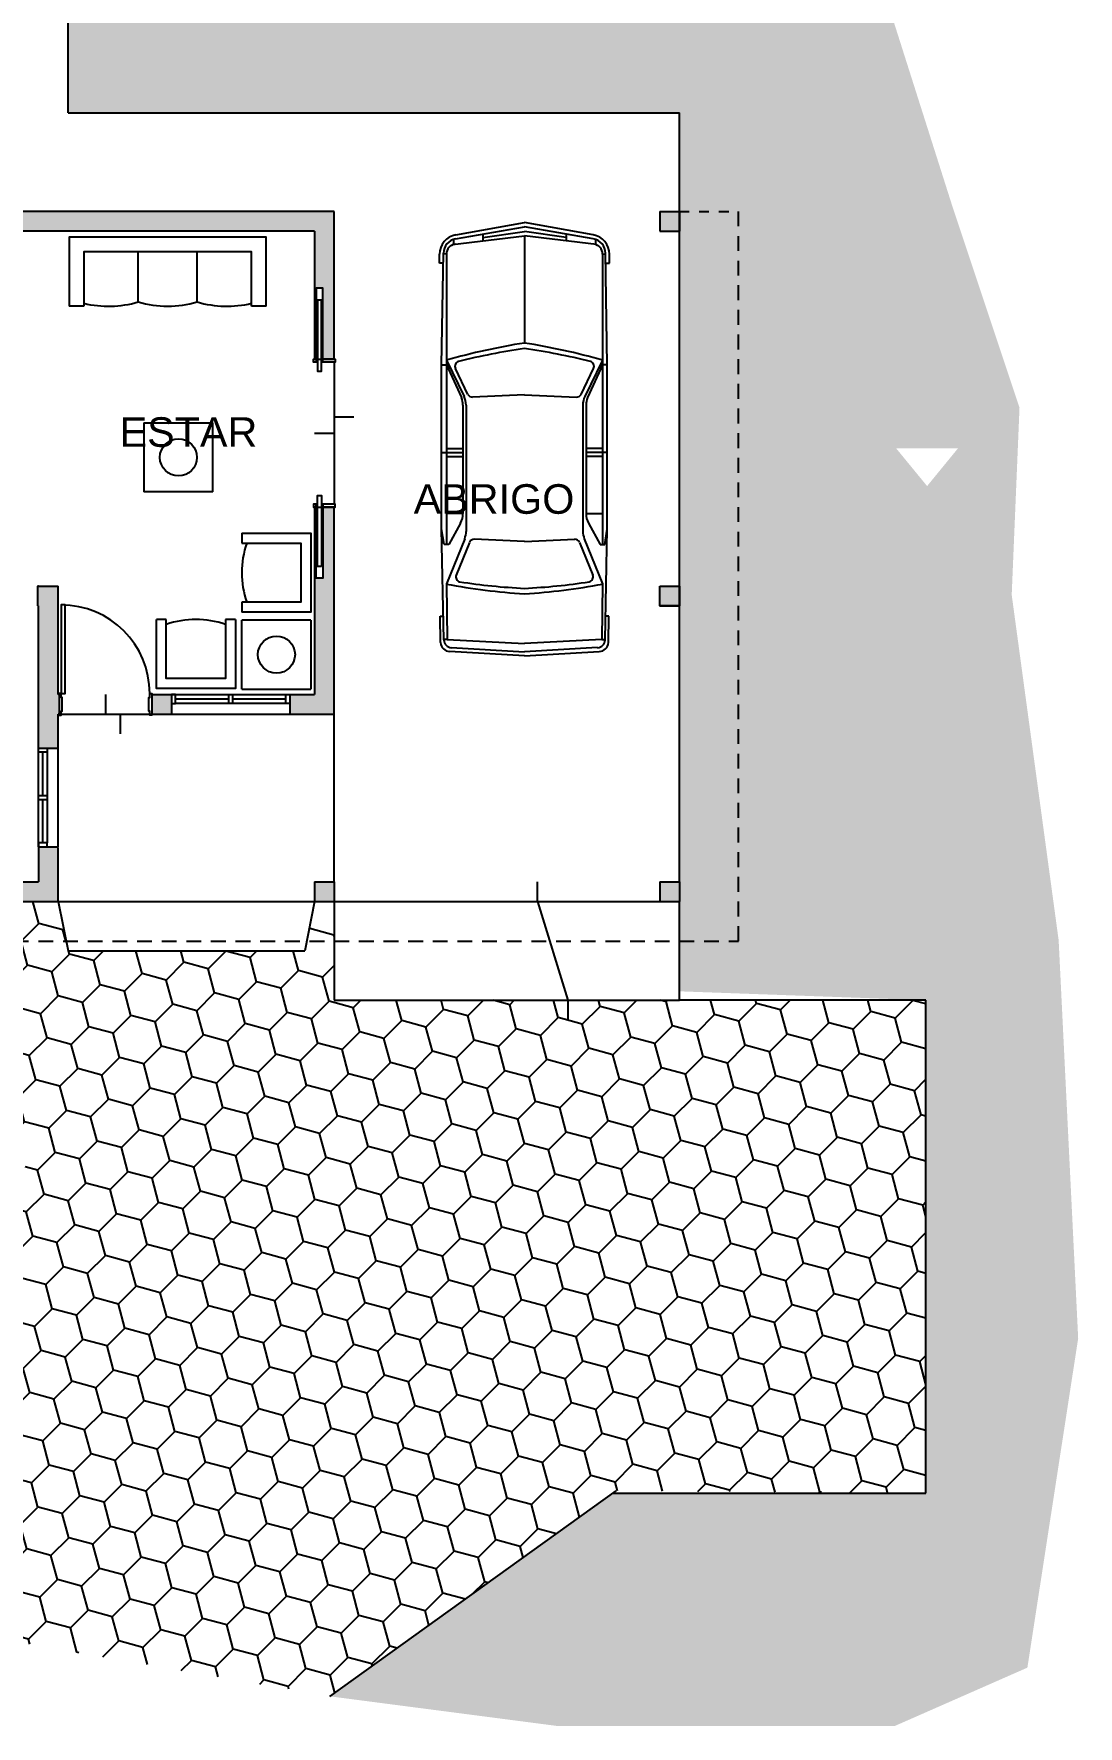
# Model space of a CAD drawing. Extents: x 418.1 to 443.1, y 239.5 to 266.2.
# Drawn here: x 430.5 to 441.09, y 239.49 to 256.66 of the extents above; entities that cross this region are included whole.
import ezdxf

# ---------------------------------------------------------------- set-up
doc = ezdxf.new("R2010")
doc.units = 0
doc.header["$LTSCALE"] = 0.6
doc.linetypes.add('HIDDEN', pattern=[0.375, 0.25, -0.125])
doc.layers.get('0').update_dxf_attribs({"linetype": 'CONTINUOUS'})
for name, color, linetype in [('GRISADOMURO', 142, 'CONTINUOUS'), ('PUNTA005', 151, 'CONTINUOUS'), ('PUNTA01', 150, 'CONTINUOUS'), ('PUNTA02', 4, 'CONTINUOUS'), ('PUNTA035', 96, 'CONTINUOUS'), ('PUNTA04', 3, 'CONTINUOUS'), ('TEXTO02', 41, 'CONTINUOUS')]:
    doc.layers.add(name, color=color, linetype=linetype)
doc.styles.get("Standard").update_dxf_attribs({"font": 'arial.ttf'})

# ---------------------------------------------------------------- blocks, each defined once
blk = doc.blocks.new('MHPLS508')
for p, q in [((-0.7, 0), (-0.7, -0.7)), ((-0.7, 0), (0, 0)), ((0, -0.7), (0, 0)), ((0, -0.7), (-0.7, -0.7))]:
    blk.add_line(p, q)
blk.add_circle((-0.35, -0.35), 0.188)
blk = doc.blocks.new('MHPLS514')
for p, q in [((-0.3, -0.65), (-0.3, -0.1)), ((-0.4, -0.7), (-0.3, -0.7)), ((0.3, -0.7), (0.4, -0.7))]:
    blk.add_line(p, q)
for points in [[(-0.4, -0.7), (-0.4, 0), (0.4, 0), (0.4, -0.7)], [(-0.3, -0.7), (-0.3, -0.1), (0.3, -0.1), (0.3, -0.7)]]:
    blk.add_lwpolyline(points)
blk.add_arc((0, 0.225), 0.925, 251.0754, 288.9246)
blk = doc.blocks.new('MHPLS515')
for p, q in [((-0.3, -0.657), (-0.3, -0.15)), ((0.3, -0.657), (0.3, -0.15)), ((-0.85, -0.7), (-1, -0.7)), ((1, -0.7), (0.85, -0.7))]:
    blk.add_line(p, q)
for points in [[(1, -0.7), (1, 0), (-1, 0), (-1, -0.7)], [(0.85, -0.7), (0.85, -0.15), (-0.85, -0.15), (-0.85, -0.7)]]:
    blk.add_lwpolyline(points)
for centre, start, end in [((-0.6, 0.358), 256.338, 286.4652), ((0, 0.358), 253.5348, 286.4652), ((0.6, 0.358), 253.5348, 283.662)]:
    blk.add_arc(centre, 1.058, start, end)
blk = doc.blocks.new('AUPLS502')
for p, q in [((-1.918, 0.861), (-2.01, 0.861)), ((-1.918, 0.824), (-1.918, 0.861)), ((-2.208, 0.697), (-2.333, 0)), ((-2.166, 0.698), (-2.289, 0)), ((-2.108, 0.731), (-2.197, 0)), ((-2.162, 0.72), (-2.109, 0.72)), ((-0.887, 0.84), (-2.021, 0.822)), ((-2.012, 0.792), (-2.013, 0.822)), ((-2.012, 0.792), (0.935, 0.792)), ((-0.935, 0.792), (-0.569, 0.612)), ((0.777, 0.84), (-0.887, 0.84)), ((-0.887, 0.84), (-0.887, 0.792)), ((-0.887, 0.792), (-0.557, 0.64)), ((-0.589, 0.574), (-0.853, 0.7)), ((-0.04, 0.792), (-0.04, 0.624)), ((0, 0.84), (0, 0.624)), ((0.04, 0.792), (0.04, 0.624)), ((0.62, 0.624), (0.62, 0.792)), ((0.716, 0.648), (0.935, 0.768)), ((1.901, 0.817), (0.777, 0.84)), ((0.935, 0.816), (0.777, 0.84)), ((0.875, 0.606), (1.334, 0.792)), ((0.912, 0.557), (1.244, 0.692)), ((0.935, 0.768), (0.935, 0.816)), ((1.334, 0.792), (1.896, 0.783)), ((1.66, 0.856), (1.66, 0.823)), ((1.929, 0.853), (1.66, 0.856)), ((1.896, 0.783), (1.897, 0.817)), ((1.896, 0.783), (1.938, 0)), ((1.979, 0.742), (2.022, 0)), ((2.062, 0), (2.019, 0.759)), ((-0.583, 0), (-0.561, 0.527)), ((-0.481, 0.592), (0.8, 0.592)), ((-0.478, 0.624), (0.62, 0.624)), ((-2.181, 0.422), (-2.24, 0)), ((-2.214, 0.424), (-2.146, 0.424)), ((0.903, 0), (0.881, 0.509)), ((-2.197, 0), (-1.11, 0)), ((-2.208, -0.697), (-2.333, 0)), ((-2.166, -0.698), (-2.289, 0)), ((-2.181, -0.422), (-2.24, 0)), ((-2.108, -0.731), (-2.197, 0)), ((-0.583, 0), (-0.561, -0.527)), ((0.903, 0), (0.881, -0.509)), ((1.896, -0.783), (1.938, 0)), ((1.979, -0.742), (2.022, 0)), ((2.062, 0), (2.019, -0.759)), ((-2.214, -0.424), (-2.146, -0.424)), ((-0.935, -0.792), (-0.569, -0.612)), ((-0.887, -0.792), (-0.557, -0.64)), ((-0.589, -0.574), (-0.853, -0.7)), ((-0.481, -0.592), (0.8, -0.592)), ((-0.478, -0.624), (0.62, -0.624)), ((-0.04, -0.792), (-0.04, -0.624)), ((0, -0.84), (0, -0.624)), ((0.04, -0.792), (0.04, -0.624)), ((0.62, -0.624), (0.62, -0.792)), ((0.716, -0.648), (0.935, -0.768)), ((0.875, -0.606), (1.334, -0.792)), ((0.912, -0.557), (1.244, -0.692)), ((-2.162, -0.72), (-2.109, -0.72)), ((-0.887, -0.84), (-2.021, -0.822)), ((-2.012, -0.792), (-2.013, -0.822)), ((-2.012, -0.792), (0.935, -0.792)), ((-1.918, -0.824), (-1.918, -0.861)), ((-0.887, -0.84), (-0.887, -0.792)), ((0.777, -0.84), (-0.887, -0.84)), ((0.935, -0.816), (0.777, -0.84)), ((1.901, -0.817), (0.777, -0.84)), ((0.935, -0.768), (0.935, -0.816)), ((1.334, -0.792), (1.896, -0.783)), ((1.66, -0.856), (1.66, -0.823)), ((1.929, -0.853), (1.66, -0.856)), ((1.896, -0.783), (1.897, -0.817)), ((-1.918, -0.861), (-2.01, -0.861))]:
    blk.add_line(p, q)
for centre, radius, start, end in [((-2.011, 0.661), 0.2, 89.6059, 169.7934), ((-2.018, 0.672), 0.15, 90.8772, 169.9992), ((-2.012, 0.692), 0.1, 90, 173.024), ((5.513, -1.046), 6.705, 164.0955, 171.0276), ((-0.874, 0.655), 0.05, 64.4236, 163.8009), ((1.263, 0.646), 0.05, 13.1488, 112.1811), ((-5.048, -0.408), 6.494, 3.6062, 10.6501), ((1.9, 0.737), 0.08, 3.2191, 89.3245), ((1.919, 0.753), 0.1, 3.1608, 84.5613), ((5.542, -0.95), 6.664, 165.9376, 171.8019), ((-0.611, 0.529), 0.05, 357.5478, 64.4236), ((-0.481, 0.792), 0.2, 243.8694, 270), ((-0.478, 0.824), 0.2, 246.7861, 270), ((0.62, 0.824), 0.2, 270, 298.6282), ((0.8, 0.792), 0.2, 270, 291.9752), ((0.93, 0.511), 0.05, 112.1811, 182.5243), ((-5.098, -0.32), 6.484, 2.8274, 8.6702), ((5.513, 1.046), 6.705, 188.9724, 195.9045), ((5.542, 0.95), 6.664, 188.1981, 194.0624), ((-5.098, 0.32), 6.484, 351.3298, 357.1726), ((-5.048, 0.408), 6.494, 349.3499, 356.3938), ((0.93, -0.511), 0.05, 177.4757, 247.8189), ((-0.874, -0.655), 0.05, 196.1991, 295.5764), ((-0.611, -0.529), 0.05, 295.5764, 2.4522), ((-0.481, -0.792), 0.2, 90, 116.1306), ((-0.478, -0.824), 0.2, 90, 113.2139), ((0.62, -0.824), 0.2, 61.3718, 90), ((0.8, -0.792), 0.2, 68.0248, 90), ((1.263, -0.646), 0.05, 247.8189, 346.8512), ((-2.011, -0.661), 0.2, 190.2066, 270.3941), ((-2.018, -0.672), 0.15, 190.0008, 269.1228), ((-2.012, -0.692), 0.1, 186.976, 270), ((1.9, -0.737), 0.08, 270.6755, 356.7809), ((1.919, -0.753), 0.1, 275.4387, 356.8392)]:
    blk.add_arc(centre, radius, start, end)

msp = doc.modelspace()

# ---------------------------------------------------------------- hatches: boundary and pattern name
at = {"layer": 'GRISADOMURO', "linetype": 'Continuous', "ltscale": 0.07}
h = msp.add_hatch(color=256, dxfattribs=at)
h.paths.add_polyline_path([(437.05, 254.857), (436.85, 254.857), (436.85, 254.657), (437.05, 254.657)])
h.paths.add_polyline_path([(437.05, 251.057), (436.85, 251.057), (436.85, 250.857), (437.05, 250.857)])
h.paths.add_polyline_path([(428.85, 256.757), (424.85, 256.757), (424.85, 257.407), (424.65, 257.407), (424.65, 257.397), (424.65, 256.757), (424.65, 255.907), (424.85, 255.907), (424.85, 256.557), (428.85, 256.557)])
msp.add_hatch(color=256, dxfattribs=at).paths.add_polyline_path([(433.55, 254.857), (429.85, 254.857), (429.85, 257.407), (429.65, 257.407), (429.65, 254.657), (429.65, 252.892), (429.765, 252.892), (429.765, 253.592), (429.85, 253.592), (429.85, 254.647), (429.85, 254.657), (433.35, 254.657), (433.35, 254.077), (433.435, 254.077), (433.435, 253.357), (433.55, 253.357)])
h = msp.add_hatch(color=256, dxfattribs=at)
h.paths.add_polyline_path([(424.85, 250.857), (425.5, 250.857), (425.51, 250.857), (425.51, 251.057), (425.5, 251.057), (424.85, 251.057), (424.85, 251.147), (424.65, 251.147), (424.65, 251.137), (424.65, 249.657), (424.85, 249.657)])
h.paths.add_polyline_path([(428.1, 248.057), (424.85, 248.057), (424.85, 248.857), (424.65, 248.857), (424.65, 247.857), (428.1, 247.857)])
h.paths.add_polyline_path([(430.75, 248.412), (430.55, 248.412), (430.55, 248.057), (429.6, 248.057), (429.6, 247.857), (430.75, 247.857)])
h.paths.add_polyline_path([(430.75, 249.757), (430.76, 249.757), (430.76, 249.957), (430.75, 249.957), (430.75, 251.057), (430.55, 251.057), (430.54, 251.057), (430.54, 250.857), (430.55, 250.857), (430.55, 249.412), (430.75, 249.412), (430.75, 249.422)])
h.paths.add_polyline_path([(431.899, 249.957), (431.71, 249.957), (431.7, 249.957), (431.7, 249.757), (431.709, 249.757), (431.899, 249.757)])
h.paths.add_polyline_path([(433.55, 251.857), (433.435, 251.857), (433.435, 251.137), (433.365, 251.137), (433.365, 251.857), (433.35, 251.857), (433.35, 249.957), (433.099, 249.957), (433.099, 249.757), (433.109, 249.757), (433.35, 249.757), (433.55, 249.757)])
h = msp.add_hatch(color=256, dxfattribs=at)
h.paths.add_polyline_path([(433.55, 248.057), (433.35, 248.057), (433.35, 247.857), (433.55, 247.857)])
h.paths.add_polyline_path([(437.05, 248.057), (436.85, 248.057), (436.85, 247.857), (437.05, 247.857)])
at = {"layer": 'PUNTA005', "ltscale": 0.07}
h = msp.add_hatch(dxfattribs=at)
h.set_pattern_fill('HONEY', color=256, scale=0.08, angle=45, style=0)
h.paths.add_polyline_path([(439.55, 246.857), (433.55, 246.857), (433.55, 247.857), (433.35, 247.857), (433.25, 247.357), (430.85, 247.358), (430.75, 247.857), (424.65, 247.857), (424.55, 247.457), (423.65, 247.457), (423.65, 246.857), (430.207, 246.857), (430.207, 246.379), (430.076, 245.467), (430.116, 245.418), (430.264, 245.478), (430.414, 245.408), (430.463, 245.272), (430.393, 245.122), (430.257, 245.072), (430.128, 245.121), (430.057, 245.266), (424.64, 241.905), (425.425, 241.475), (427.282, 240.548), (430.21, 240.37), (433.506, 239.797), (436.41, 241.882), (439.55, 241.857)])
at = {"layer": 'PUNTA035', "ltscale": 0.07}
h = msp.add_hatch(dxfattribs=at)
h.set_pattern_fill('AR-SAND', color=256, scale=0.006, style=0)
h.paths.add_polyline_path([(434.159, 260.282), (433.485, 264.042), (432.851, 265.447), (429.086, 266.238), (421.993, 266.04), (419.337, 265.17), (419.1, 258.529), (418.822, 248.921), (418.822, 246.823), (420.685, 244.488), (422.746, 242.747), (424.64, 241.905), (430.057, 245.291), (430.207, 246.857), (423.65, 246.857), (423.65, 247.234, -0.777631), (419.422, 248.309, -0.777631), (423.65, 249.383), (423.65, 264.057), (430.85, 264.057), (430.85, 255.857), (437.05, 255.857), (437.05, 246.947), (439.55, 246.857), (439.55, 241.857), (436.376, 241.857), (433.506, 239.797), (435.823, 239.495), (439.231, 239.495), (440.579, 240.088), (441.094, 243.428), (440.896, 247.465), (440.42, 250.967), (440.499, 252.866), (439.826, 254.884), (439.192, 256.879), (436.893, 258.106)])
h.paths.add_polyline_path([(427.132, 264.784), (426.747, 265.099), (427.132, 265.413)], flags=16)
h.paths.add_polyline_path([(439.247, 252.455), (439.876, 252.455), (439.562, 252.071)], flags=16)
h.paths.add_polyline_path([(421.54, 252.455), (421.226, 252.071), (420.911, 252.455)], flags=16)
h.paths.add_polyline_path([(430.083, 245.778, -1), (429.033, 245.778, -1)], flags=16)
h.paths.add_polyline_path([(428.822, 244.915, -1), (427.771, 244.915, -1)], flags=16)
h.paths.add_polyline_path([(427.132, 245.541), (427.132, 244.912), (426.747, 245.226)], flags=16)
h.paths.add_polyline_path([(427.131, 243.834, -1), (426.08, 243.834, -1)], flags=16)
h.paths.add_polyline_path([(425.788, 242.951, -1), (424.738, 242.951, -1)], flags=16)
h.paths.add_polyline_path([(418.079, 245.604), (419.9, 245.604), (419.9, 245.154), (418.079, 245.154)], flags=9)
h.paths.add_polyline_path([(437.364, 249.593), (437.364, 251.241), (437.634, 251.241), (437.634, 249.593)], flags=24)
h.paths.add_polyline_path([(421.637, 250.513), (422.955, 250.513), (422.955, 249.736), (421.637, 249.736)], flags=25)
h.paths.add_polyline_path([(427.235, 245.555), (427.735, 245.555), (427.735, 245.03), (427.235, 245.03)], flags=24)
h.paths.add_polyline_path([(427.358, 265.448), (427.859, 265.448), (427.859, 264.923), (427.358, 264.923)], flags=24)
h.paths.add_polyline_path([(420.962, 253.159), (421.464, 253.159), (421.464, 252.634), (420.962, 252.634)], flags=24)
h.paths.add_polyline_path([(439.291, 253.159), (439.794, 253.159), (439.794, 252.634), (439.291, 252.634)], flags=24)

# ---------------------------------------------------------------- linework, layer by layer
at = {"layer": 'PUNTA01'}
for p, q in [((430.85, 255.857, -1.2), (430.85, 264.057, -1.2)), ((430.85, 255.857, -1.2), (437.05, 255.857, 1.69)), ((437.05, 248.057, -1.2), (437.05, 255.857, 1.69)), ((430.75, 247.857, 1.69), (433.35, 247.857, 1.69)), ((433.55, 247.857, 1.69), (436.85, 247.857, -1.2)), ((430.85, 247.358, 1.687), (433.25, 247.357, 1.69))]:
    msp.add_line(p, q, dxfattribs=at)
at = {"layer": 'PUNTA01', "linetype": 'Continuous', "ltscale": 0.025}
for p, q in [((433.55, 253.327, -1.2), (433.55, 251.89, -1.2)), ((430.76, 249.757, -1.2), (431.704, 249.757, -1.2)), ((433.55, 248.057, -1.2), (433.55, 249.757, -1.2)), ((435.61, 247.857, 1.69), (435.61, 248.057, 1.69)), ((433.55, 247.857, -1.2), (433.55, 246.857, 1.69)), ((435.61, 247.857, 1.69), (435.92, 246.857, 1.69)), ((437.05, 246.857, 1.69), (437.05, 247.857, -1.2)), ((433.55, 246.857, 1.69), (437.05, 246.857, 1.69)), ((435.92, 246.857, 1.69), (435.92, 246.657, 1.69))]:
    msp.add_line(p, q, dxfattribs=at)
at = {"layer": 'PUNTA01', "linetype": 'Continuous', "ltscale": 0.07}
for p, q in [((430.75, 247.857, -1.2), (430.85, 247.357, 1.69)), ((433.35, 247.857, -1.2), (433.25, 247.357, 1.69))]:
    msp.add_line(p, q, dxfattribs=at)
at = {"layer": 'PUNTA01', "linetype": 'Continuous', "ltscale": 0.7}
for p, q in [((439.55, 246.857, 3.38), (437.05, 246.857, 3.38)), ((439.55, 241.857, 3.38), (439.55, 246.857, 3.38)), ((436.376, 241.857, 3.38), (439.55, 241.857, 3.38))]:
    msp.add_line(p, q, dxfattribs=at)
at = {"layer": 'PUNTA01', "linetype": 'Continuous', "ltscale": 0.02}
msp.add_line((433.506, 239.797, 1.69), (436.41, 241.882, 1.69), dxfattribs=at)
at = {"layer": 'PUNTA02', "linetype": 'HIDDEN', "ltscale": 0.025}
msp.add_line((437.05, 254.857, -1.2), (437.65, 254.857, 1.69), dxfattribs=at)
at = {"layer": 'PUNTA02', "linetype": 'HIDDEN'}
for p, q in [((437.65, 247.457, 1.69), (437.65, 254.857, 1.69)), ((424.05, 247.457, -1.2), (437.65, 247.457, 1.69))]:
    msp.add_line(p, q, dxfattribs=at)
at = {"layer": 'PUNTA02', "linetype": 'Continuous', "ltscale": 0.025}
for p, q in [((433.55, 252.773, -1.2), (433.75, 252.773, -1.2)), ((433.35, 252.607, -1.2), (433.55, 252.607, -1.2)), ((431.23, 249.957, -1.2), (431.23, 249.757, -1.2)), ((431.23, 249.757, -1.2), (431.379, 249.757, -1.2)), ((431.379, 249.757, -1.2), (431.379, 249.557, -1.2))]:
    msp.add_line(p, q, dxfattribs=at)
at = {"layer": 'PUNTA02', "linetype": 'Continuous', "ltscale": 0.07}
msp.add_line((433.55, 252.773, -1.2), (433.55, 252.609, -1.2), dxfattribs=at)
at = {"layer": 'PUNTA02'}
for p, q in [((431.899, 249.957, -1.2), (433.099, 249.957, -1.2)), ((431.939, 249.957, -1.2), (433.059, 249.957, -1.2)), ((431.939, 249.912, -1.2), (432.479, 249.912, -1.2)), ((432.479, 249.957, -1.2), (432.479, 249.867, -1.2)), ((432.519, 249.957, -1.2), (432.519, 249.867, -1.2)), ((432.519, 249.912, -1.2), (433.059, 249.912, -1.2)), ((431.899, 249.757, -1.2), (433.099, 249.757, -1.2)), ((433.059, 249.867, -1.2), (431.939, 249.867, -1.2)), ((430.55, 248.412, -1.2), (430.55, 249.412, -1.2)), ((430.75, 248.412, -1.2), (430.75, 249.412, -1.2)), ((430.55, 248.452, -1.2), (430.55, 249.372, -1.2)), ((430.595, 248.932, -1.2), (430.595, 249.372, -1.2)), ((430.64, 249.372, -1.2), (430.64, 248.452, -1.2)), ((430.55, 248.932, -1.2), (430.64, 248.932, -1.2)), ((430.55, 248.892, -1.2), (430.64, 248.892, -1.2)), ((430.595, 248.452, -1.2), (430.595, 248.892, -1.2))]:
    msp.add_line(p, q, dxfattribs=at)
at = {"layer": 'PUNTA02', "elevation": -1.2}
for points in [[(433.55, 253.357), (433.56, 253.357), (433.56, 253.327), (433.435, 253.327), (433.435, 253.357), (433.435, 254.077), (433.365, 254.077), (433.365, 253.357), (433.365, 253.327), (433.34, 253.327), (433.34, 253.357), (433.35, 253.357)], [(433.42, 253.957), (433.38, 253.957), (433.38, 253.237), (433.42, 253.237), (433.42, 253.957)], [(433.42, 251.257), (433.38, 251.257), (433.38, 251.977), (433.42, 251.977), (433.42, 251.257)], [(433.55, 251.857), (433.56, 251.857), (433.56, 251.887), (433.435, 251.887), (433.435, 251.857), (433.435, 251.137), (433.365, 251.137), (433.365, 251.857), (433.365, 251.887), (433.34, 251.887), (433.34, 251.857), (433.35, 251.857)], [(430.78, 249.967), (430.82, 249.967), (430.82, 250.866), (430.78, 250.866), (430.78, 249.967)], [(430.76, 249.757), (430.76, 249.747), (430.78, 249.747), (430.78, 249.787), (430.79, 249.787), (430.79, 249.927), (430.78, 249.927), (430.78, 249.967), (430.76, 249.967), (430.76, 249.957)], [(431.699, 249.757), (431.699, 249.747), (431.679, 249.747), (431.679, 249.787), (431.669, 249.787), (431.669, 249.927), (431.679, 249.927), (431.679, 249.967), (431.699, 249.967), (431.699, 249.957)], [(431.899, 249.867), (431.939, 249.867), (431.939, 249.912), (431.939, 249.912), (431.939, 249.912), (431.939, 249.912), (431.939, 249.957), (431.899, 249.957), (431.899, 249.957)], [(433.099, 249.867), (433.059, 249.867), (433.059, 249.912), (433.059, 249.912), (433.059, 249.912), (433.059, 249.912), (433.059, 249.957), (433.099, 249.957), (433.099, 249.957)], [(430.64, 249.412), (430.64, 249.372), (430.595, 249.372), (430.595, 249.372), (430.595, 249.372), (430.595, 249.372), (430.55, 249.372), (430.55, 249.412), (430.55, 249.412)], [(430.64, 248.412), (430.64, 248.452), (430.595, 248.452), (430.595, 248.452), (430.595, 248.452), (430.595, 248.452), (430.55, 248.452), (430.55, 248.412), (430.55, 248.412)]]:
    msp.add_lwpolyline(points, dxfattribs=at)
at = {"layer": 'PUNTA02'}
msp.add_arc((430.78, 249.967, -1.2), 0.899, 360, 90, dxfattribs=at)
at = {"layer": 'PUNTA04', "linetype": 'Continuous'}
for p, q in [((433.55, 254.857, -1.2), (429.85, 254.857, -1.2)), ((433.55, 254.857, -1.2), (429.85, 254.857, -1.2)), ((433.55, 253.357, -1.2), (433.55, 254.857, -1.2)), ((433.55, 253.357, -1.2), (433.55, 254.857, -1.2)), ((436.85, 254.857, -1.2), (437.05, 254.857, -1.2)), ((436.85, 254.857, -1.2), (436.85, 254.657, -1.2)), ((436.85, 254.857, -1.2), (436.85, 254.657, -1.2)), ((436.85, 254.857, -1.2), (437.05, 254.857, -1.2)), ((437.05, 254.857, -1.2), (437.05, 254.657, -1.2)), ((437.05, 254.857, -1.2), (437.05, 254.657, -1.2)), ((433.35, 254.657, -1.2), (429.85, 254.657, -1.2)), ((433.35, 254.657, -1.2), (429.85, 254.657, -1.2)), ((433.35, 254.657, -1.2), (433.35, 253.357, -1.2)), ((433.35, 254.657, -1.2), (433.35, 253.357, -1.2)), ((436.85, 254.657, -1.2), (437.05, 254.657, -1.2)), ((436.85, 254.657, -1.2), (437.05, 254.657, -1.2)), ((433.35, 251.857, -1.2), (433.35, 249.957, -1.2)), ((433.35, 251.857, -1.2), (433.35, 249.957, -1.2)), ((433.55, 249.757, -1.2), (433.55, 251.857, -1.2)), ((433.55, 249.757, -1.2), (433.55, 251.857, -1.2)), ((430.55, 251.057, -1.2), (430.54, 251.057, -1.2)), ((430.54, 251.057, -1.2), (430.54, 250.857, -1.2)), ((430.54, 251.057, -1.2), (430.54, 250.857, -1.2)), ((430.55, 251.057, -1.2), (430.54, 251.057, -1.2)), ((430.55, 251.057, -1.2), (430.75, 251.057, -1.2)), ((430.55, 251.057, -1.2), (430.75, 251.057, -1.2)), ((430.75, 249.957, -1.2), (430.75, 251.057, -1.2)), ((430.75, 249.957, -1.2), (430.75, 251.057, -1.2)), ((436.85, 251.057, 1.606), (437.05, 251.057, 1.69)), ((436.85, 250.857, 1.69), (436.85, 251.057, 1.69)), ((436.85, 250.857, 1.69), (436.85, 251.057, 1.69)), ((436.85, 251.057, 1.606), (437.05, 251.057, 1.69)), ((437.05, 250.857, 1.69), (437.05, 251.057, 1.69)), ((437.05, 250.857, 1.69), (437.05, 251.057, 1.69)), ((430.54, 250.857, -1.2), (430.55, 250.857, -1.2)), ((430.54, 250.857, -1.2), (430.55, 250.857, -1.2)), ((430.55, 249.412, -1.2), (430.55, 250.857, -1.2)), ((430.55, 249.412, -1.2), (430.55, 250.857, -1.2)), ((436.85, 250.857, 1.606), (437.05, 250.857, 1.69)), ((436.85, 250.857, 1.606), (437.05, 250.857, 1.69)), ((430.76, 249.957, -1.2), (430.75, 249.957, -1.2)), ((430.76, 249.957, -1.2), (430.75, 249.957, -1.2)), ((431.7, 249.957, -1.2), (431.699, 249.957, -1.2)), ((431.7, 249.957, -1.2), (431.699, 249.957, -1.2)), ((431.71, 249.957, -1.2), (431.7, 249.957, -1.2)), ((431.71, 249.957, -1.2), (431.7, 249.957, -1.2)), ((431.71, 249.957, -1.2), (431.899, 249.957, -1.2)), ((431.71, 249.957, -1.2), (431.899, 249.957, -1.2)), ((433.099, 249.957, -1.2), (433.35, 249.957, -1.2)), ((433.099, 249.957, -1.2), (433.35, 249.957, -1.2)), ((430.76, 249.757, -1.2), (430.75, 249.757, -1.2)), ((430.75, 249.422, -1.2), (430.75, 249.757, -1.2)), ((430.75, 249.422, -1.2), (430.75, 249.757, -1.2)), ((430.76, 249.757, -1.2), (430.75, 249.757, -1.2)), ((431.7, 249.757, -1.2), (431.699, 249.757, -1.2)), ((431.7, 249.757, -1.2), (431.699, 249.757, -1.2)), ((431.71, 249.757, -1.2), (431.7, 249.757, -1.2)), ((431.71, 249.757, -1.2), (431.7, 249.757, -1.2)), ((431.71, 249.757, -1.2), (431.899, 249.757, -1.2)), ((431.71, 249.757, -1.2), (431.899, 249.757, -1.2)), ((433.099, 249.757, -1.2), (433.35, 249.757, -1.2)), ((433.099, 249.757, -1.2), (433.35, 249.757, -1.2)), ((433.35, 249.757, -1.2), (433.55, 249.757, -1.2)), ((433.35, 249.757, -1.2), (433.55, 249.757, -1.2)), ((430.55, 249.412, -1.2), (430.75, 249.412, -1.2)), ((430.55, 249.412, -1.2), (430.75, 249.412, -1.2)), ((430.55, 248.407, -1.2), (430.55, 248.057, -1.2)), ((430.55, 248.407, -1.2), (430.55, 248.057, -1.2)), ((430.75, 247.857, -1.2), (430.75, 248.407, -1.2)), ((430.75, 247.857, -1.2), (430.75, 248.407, -1.2)), ((429.6, 248.057, -1.2), (430.55, 248.057, -1.2)), ((429.6, 248.057, -1.2), (430.55, 248.057, -1.2)), ((433.35, 248.057, -1.2), (433.35, 247.857, -1.2)), ((433.35, 248.057, -1.2), (433.55, 248.057, -1.2)), ((433.35, 248.057, -1.2), (433.55, 248.057, -1.2)), ((433.35, 248.057, -1.2), (433.35, 247.857, -1.2)), ((433.55, 248.057, -1.2), (433.55, 247.857, -1.2)), ((433.55, 248.057, -1.2), (433.55, 247.857, -1.2)), ((436.85, 248.057, -1.2), (436.85, 247.857, -1.2)), ((436.85, 248.057, -1.2), (437.05, 248.057, -1.2)), ((436.85, 248.057, -1.2), (437.05, 248.057, -1.2)), ((436.85, 248.057, -1.2), (436.85, 247.857, -1.2)), ((437.05, 248.057, -1.2), (437.05, 247.857, -1.2)), ((437.05, 248.057, -1.2), (437.05, 247.857, -1.2)), ((429.6, 247.857, -1.2), (430.75, 247.857, -1.2)), ((429.6, 247.857, -1.2), (430.75, 247.857, -1.2)), ((433.35, 247.857, -1.2), (433.55, 247.857, -1.2)), ((433.35, 247.857, -1.2), (433.55, 247.857, -1.2)), ((436.85, 247.857, -1.2), (437.05, 247.857, -1.2)), ((436.85, 247.857, -1.2), (437.05, 247.857, -1.2))]:
    msp.add_line(p, q, dxfattribs=at)
at = {"layer": 'PUNTA04'}
for p, q in [((433.435, 254.077, -1.2), (433.365, 254.077, -1.2)), ((433.365, 254.077, -1.2), (433.365, 253.357, -1.2)), ((433.365, 254.077, -1.2), (433.365, 253.357, -1.2)), ((433.435, 254.077, -1.2), (433.365, 254.077, -1.2)), ((433.435, 253.357, -1.2), (433.435, 254.077, -1.2)), ((433.435, 253.357, -1.2), (433.435, 254.077, -1.2)), ((433.365, 253.357, -1.2), (433.35, 253.357, -1.2)), ((433.365, 253.357, -1.2), (433.35, 253.357, -1.2)), ((433.55, 253.357, -1.2), (433.435, 253.357, -1.2)), ((433.55, 253.357, -1.2), (433.435, 253.357, -1.2))]:
    msp.add_line(p, q, dxfattribs=at)
at = {"layer": 'PUNTA04', "linetype": 'Continuous', "ltscale": 0.7}
msp.add_line((437.05, 251.057, 1.69), (437.05, 250.857, 1.69), dxfattribs=at)
msp.add_line((437.05, 251.057, 1.69), (437.05, 250.857, 1.69), dxfattribs=at)
at = {"layer": 'PUNTA04', "elevation": -1.2}
for points in [[(433.35, 253.357), (433.55, 253.357)], [(433.35, 253.357), (433.55, 253.357)], [(433.35, 251.857), (433.55, 251.857), (433.55, 251.847)], [(433.55, 251.857), (433.435, 251.857), (433.435, 251.137), (433.365, 251.137), (433.365, 251.857), (433.35, 251.857)], [(433.55, 251.857), (433.435, 251.857), (433.435, 251.137), (433.365, 251.137), (433.365, 251.857), (433.35, 251.857)], [(433.35, 251.857), (433.55, 251.857), (433.55, 251.847)], [(430.76, 249.957), (430.76, 249.757)], [(430.76, 249.957), (430.76, 249.757)], [(431.699, 249.957), (431.699, 249.757), (431.709, 249.757)], [(431.699, 249.957), (431.699, 249.757), (431.709, 249.757)], [(431.899, 249.957), (431.899, 249.757)], [(431.899, 249.957), (431.899, 249.757)], [(433.099, 249.957), (433.099, 249.757), (433.109, 249.757)], [(433.099, 249.957), (433.099, 249.757), (433.109, 249.757)], [(430.55, 249.412), (430.75, 249.412), (430.75, 249.422)], [(430.55, 249.412), (430.75, 249.412), (430.75, 249.422)], [(430.55, 248.412), (430.75, 248.412)], [(430.55, 248.412), (430.75, 248.412)]]:
    msp.add_lwpolyline(points, dxfattribs=at)
at = {"layer": 'PUNTA04', "linetype": 'Continuous', "ltscale": 0.7, "elevation": 1.606}
msp.add_lwpolyline([(436.85, 251.057), (437.05, 251.057), (437.05, 250.857), (436.85, 250.857), (436.85, 251.057)], dxfattribs=at)
msp.add_lwpolyline([(436.85, 251.057), (437.05, 251.057), (437.05, 250.857), (436.85, 250.857), (436.85, 251.057)], dxfattribs=at)
at = {"layer": 'PUNTA04', "linetype": 'Continuous', "elevation": -1.2}
msp.add_lwpolyline([(431.7, 249.957), (431.7, 249.757)], dxfattribs=at)
msp.add_lwpolyline([(431.7, 249.957), (431.7, 249.757)], dxfattribs=at)

# ---------------------------------------------------------------- block references
at = {"layer": 'PUNTA01', "linetype": 'Continuous', "ltscale": 0.025, "rotation": 270}
msp.add_blockref('AUPLS502', (435.479, 252.412), dxfattribs=at)
at = {"layer": 'PUNTA01'}
for name, p in [('MHPLS515', (431.861, 254.595)), ('MHPLS508', (432.32, 252.712))]:
    msp.add_blockref(name, p, dxfattribs=at)
for name, p, rotation in [('MHPLS514', (433.312, 251.193, -1.2), 270), ('MHPLS514', (432.147, 250.018), 180), ('MHPLS508', (433.314, 250.012, -2.4), 270)]:
    msp.add_blockref(name, p, dxfattribs=dict(at, rotation=rotation))

# ---------------------------------------------------------------- texts
at = {"layer": 'TEXTO02', "color": 0, "ltscale": 0.07}
for s, p in [('ESTAR', (431.373, 252.469)), ('ABRIGO', (434.355, 251.79))]:
    msp.add_text(s, height=0.3, dxfattribs=at).set_placement(p)

doc.saveas('drawing.dxf')
